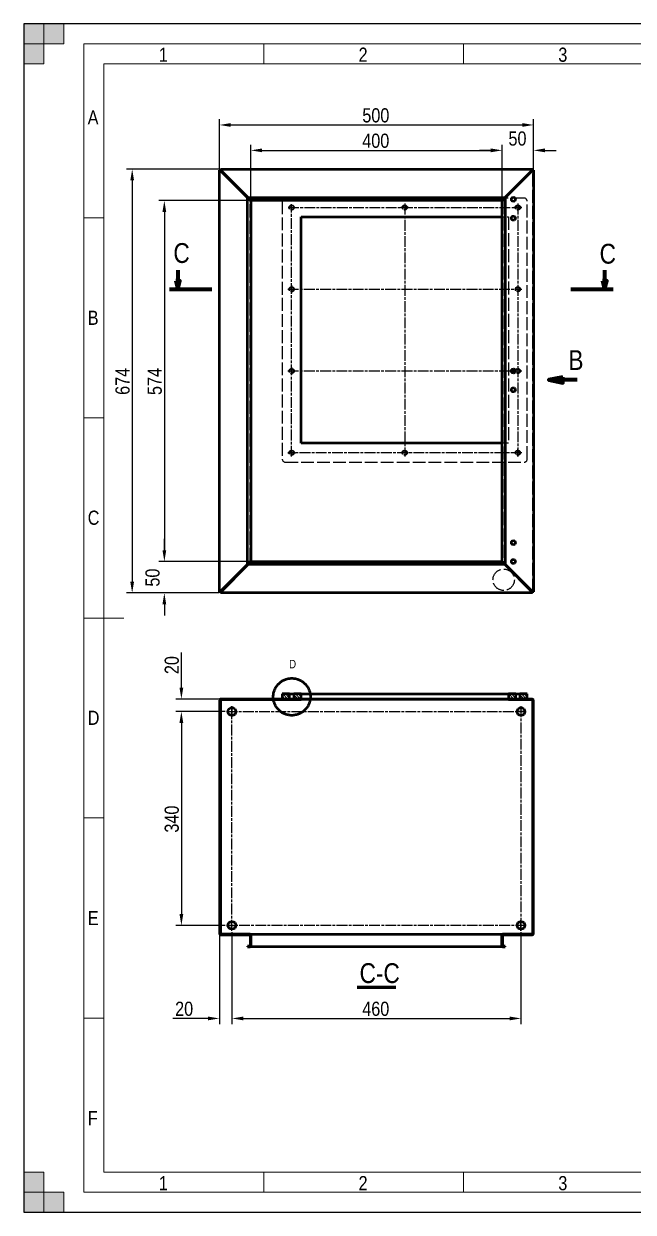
# Model space of a CAD drawing. Header units: millimetres. Extents: x 0 to 2673, y 0 to 1890.
# Drawn here: x 0 to 970, y 0 to 1890 of the extents above; entities that cross this region are included whole.
import ezdxf

# ---------------------------------------------------------------- set-up
doc = ezdxf.new("R2010")
doc.units = ezdxf.units.MM
doc.header["$LTSCALE"] = 4.5
for name, pattern in [('CHAIN', [0.7087, 0.4724, -0.0591, 0.1181, -0.0591]), ('DASHED', [0.2067, 0.1654, -0.0413]), ('DOUBLE_DASH_CHAIN', [1.2403, 0.6614, -0.0827, 0.1654, -0.0827, 0.1654, -0.0827])]:
    doc.linetypes.add(name, pattern=pattern)
for name, color, linetype, lineweight in [('Center Mark (ANSI)', 7, 'Continuous', 25), ('Centerline (ANSI)', 7, 'Continuous', 25), ('Co ban', 7, 'Continuous', 50), ('Detail Boundary (ANSI)', 7, 'DOUBLE_DASH_CHAIN', 50), ('Dimension (ANSI)', 7, 'Continuous', 25), ('Hatch (ANSI)', 7, 'Continuous', 18), ('Hidden Narrow (ANSI)', 7, 'DASHED', 25), ('Section Line (ANSI)', 7, 'DOUBLE_DASH_CHAIN', 70), ('Symbol (ANSI)', 7, 'Continuous', 25)]:
    doc.layers.add(name, color=color, linetype=linetype, lineweight=lineweight)
for name, color, linetype, lineweight, true_color in [('Khung ban ve', 5, 'Continuous', 15, 0x0000ff), ('Manh', 7, 'DASHED', 25, 0x008000), ('Manh khung ten', 7, 'Continuous', 15, 0x994c4c), ('Net chu', 30, 'Continuous', 15, 0xff7f00), ('THIN', 5, 'Continuous', 15, 0x0000ff)]:
    doc.layers.add(name, color=color, linetype=linetype, lineweight=lineweight, true_color=true_color)
doc.styles.add('Hinh cat 1', font='')
doc.styles.add('Linh_50', font='')
doc.styles.add('StandardAM_ANSI', font='')
doc.styles.add('Text Style68', font='')
doc.styles.add('Text Style71', font='')
doc.styles.get('Hinh cat 1').set_extended_font_data('VNI-Helve-Condense')
doc.styles.get('Linh_50').set_extended_font_data('VNI-Helve-Condense')
doc.styles.get('StandardAM_ANSI').set_extended_font_data('VNI-Helve-Condense')
doc.styles.get('Text Style68').set_extended_font_data('VNI-Helve-Condense')
doc.styles.get('Text Style71').set_extended_font_data('VNI-Helve-Condense')
doc.dimstyles.new('Default - mm (ANSI)', dxfattribs={"dimscale": 4.5, "dimtxt": 5, "dimasz": 4, "dimexe": 2, "dimexo": 0.5, "dimgap": 0.8, "dimtad": 1, "dimtoh": 1, "dimdec": 0, "dimrnd": 1e-08, "dimzin": 4, "dimdsep": 46, "dimtxsty": 'StandardAM_ANSI', "dimcen": 0.09, "dimdle": 10, "dimclrd": 256, "dimclre": 256, "dimclrt": 256, "dimadec": 1, "dimazin": 1, "dimtfac": 0.61, "dimtofl": 0, "dimtmove": 0, "dimatfit": 3, "dimldrblk": 'DOT', "dimfxl": 1, "dimtolj": 1, "dimtzin": 4, "dimlwd": -1, "dimlwe": -1, "dimarcsym": 0})

# ---------------------------------------------------------------- blocks, each defined once
blk = doc.blocks.new('Borders A2_Thuong')
at = {"layer": 'THIN'}
for points in [[(0.01, 420.04), (14.15, 420.04), (14.15, 412.96), (0.01, 412.96)], [(7.08, 420.04), (7.08, 405.89), (0.01, 405.89), (0.01, 420.04)], [(0.01, -0.01), (7.08, -0.01), (7.08, 14.14), (0.01, 14.14)], [(0.01, 7.06), (0.01, -0.01), (14.15, -0.01), (14.15, 7.06)]]:
    blk.add_hatch(color=256, dxfattribs=at).paths.add_polyline_path(points)
at = {"layer": 'Khung ban ve'}
for p, q in [((28.3, 405.89), (579.87, 405.89)), ((28.3, 14.14), (28.3, 405.89)), ((21.23, 210.01), (35.37, 210.01)), ((579.87, 14.14), (28.3, 14.14))]:
    blk.add_line(p, q, dxfattribs=at)
at = {"layer": 'Manh khung ten', "lineweight": 25}
for p, q in [((594.01, 420.04), (0.01, 420.04)), ((0.01, 420.04), (0.01, -0.01)), ((0.01, -0.01), (594.01, -0.01))]:
    blk.add_line(p, q, dxfattribs=at)
at = {"layer": 'Manh khung ten'}
for p, q in [((0.01, 420.04), (594.01, 420.04)), ((0.01, -0.01), (0.01, 420.04)), ((21.23, 412.96), (586.94, 412.96)), ((21.23, 7.06), (21.23, 412.96)), ((84.87, 412.96), (84.87, 405.89)), ((155.58, 412.96), (155.58, 405.89)), ((28.25, 351.5), (21.2, 351.5)), ((28.27, 280.73), (21.23, 280.73)), ((28.27, 139.35), (21.23, 139.35)), ((28.3, 68.59), (21.25, 68.59)), ((84.87, 14.14), (84.87, 7.06)), ((155.58, 14.14), (155.58, 7.06)), ((586.94, 7.06), (21.23, 7.06)), ((594.01, -0.01), (0.01, -0.01))]:
    blk.add_line(p, q, dxfattribs=at)
at = {"layer": 'THIN'}
for p, q in [((0.01, 412.96), (0.01, 420.04)), ((0.01, 420.04), (14.15, 420.04)), ((0.01, 420.04), (7.08, 420.04)), ((0.01, 405.89), (0.01, 420.04)), ((7.08, 420.04), (7.08, 405.89)), ((14.15, 420.04), (14.15, 412.96)), ((14.15, 412.96), (0.01, 412.96)), ((7.08, 405.89), (0.01, 405.89)), ((7.08, 14.14), (0.01, 14.14)), ((0.01, 14.14), (0.01, -0.01)), ((7.08, -0.01), (7.08, 14.14)), ((0.01, 7.06), (0.01, -0.01)), ((14.15, 7.06), (0.01, 7.06)), ((14.15, -0.01), (14.15, 7.06)), ((0.01, -0.01), (14.15, -0.01)), ((0.01, -0.01), (7.08, -0.01))]:
    blk.add_line(p, q, dxfattribs=at)
at = {"layer": 'Net chu', "style": 'Linh_50'}
for s, p in [('2', (118.43, 406.6)), ('3', (189.07, 406.6)), ('1', (47.82, 406.6)), ('A', (22.62, 384.44)), ('B', (22.64, 313.62)), ('C', (22.64, 242.96)), ('D', (22.64, 172.24)), ('E', (22.66, 101.47)), ('F', (22.66, 30.76)), ('1', (47.82, 7.77)), ('2', (118.43, 7.77)), ('3', (189.07, 7.77))]:
    blk.add_text(s, height=5, dxfattribs=at).set_placement(p)
blk = doc.blocks.new('2dTransSection8')
at = {"layer": 'Section Line (ANSI)', "linetype": 'Continuous'}
for p, q in [((190.71, 295.17), (185.71, 294.17)), ((190.71, 294.17), (185.71, 294.17)), ((185.71, 294.17), (190.71, 293.17)), ((190.71, 293.17), (190.71, 295.17)), ((195.71, 294.17), (190.71, 294.17))]:
    blk.add_line(p, q, dxfattribs=at)
at = {"layer": 'Section Line (ANSI)', "linetype": 'Continuous', "flags": 128}
blk.add_lwpolyline([(190.71, 295.17), (185.71, 294.17), (190.71, 293.17), (190.71, 295.17)], dxfattribs=at)
at = {"layer": 'Section Line (ANSI)'}
blk.add_solid([(190.71, 295.17), (185.71, 294.17), (190.71, 293.17), (190.71, 295.17)], dxfattribs=at)
at = {"layer": 'Section Line (ANSI)', "insert": (192.62, 297.67), "char_height": 7, "attachment_point": 7, "style": 'Text Style68'}
blk.add_mtext('B', dxfattribs=at)
blk = doc.blocks.new('*D7')
at = {"layer": 'Defpoints', "color": 0, "transparency": 16777216}
for p in [(811.4, 1729.2), (311.4, 1657.2), (811.4, 1657.2)]:
    blk.add_point(p, dxfattribs=at)
at = {"layer": 'Dimension (ANSI)', "transparency": 16777216}
for p, q in [((311.4, 1659.5), (311.4, 1738.2)), ((329.4, 1729.2), (793.4, 1729.2)), ((811.4, 1659.5), (811.4, 1738.2))]:
    blk.add_line(p, q, dxfattribs=at)
for points in [[(329.4, 1732.2), (329.4, 1726.2), (311.4, 1729.2)], [(793.4, 1732.2), (793.4, 1726.2), (811.4, 1729.2)]]:
    blk.add_solid(points, dxfattribs=at)
at = {"layer": 'Dimension (ANSI)', "color": 150, "true_color": 0x0080ff, "transparency": 16777216, "insert": (538.9, 1755.8), "char_height": 22.5, "attachment_point": 1, "style": 'StandardAM_ANSI'}
blk.add_mtext('\\A1;500', dxfattribs=at)
blk = doc.blocks.new('_Dot')
at = {"color": 0, "linetype": 'ByBlock', "lineweight": -2}
blk.add_line((-0.5, 0), (-1, 0), dxfattribs=at)
at = {"color": 0, "linetype": 'ByBlock', "const_width": 0.5}
blk.add_lwpolyline([(-0.25, 0, 1), (0.25, 0, 1)], format="xyb", close=True, dxfattribs=at)
blk = doc.blocks.new('*D8')
at = {"layer": 'Defpoints', "color": 0, "transparency": 16777216}
for p in [(313.1, 1658.9), (172.6, 984.9), (313.1, 984.9)]:
    blk.add_point(p, dxfattribs=at)
at = {"layer": 'Dimension (ANSI)', "transparency": 16777216}
for p, q in [((310.8, 1658.9), (163.6, 1658.9)), ((172.6, 1640.9), (172.6, 1002.9)), ((310.8, 984.9), (163.6, 984.9))]:
    blk.add_line(p, q, dxfattribs=at)
for points in [[(169.6, 1640.9), (175.6, 1640.9), (172.6, 1658.9)], [(169.6, 1002.9), (175.6, 1002.9), (172.6, 984.9)]]:
    blk.add_solid(points, dxfattribs=at)
at = {"layer": 'Dimension (ANSI)', "color": 150, "true_color": 0x0080ff, "transparency": 16777216, "insert": (146, 1299.9), "char_height": 22.5, "attachment_point": 1, "rotation": 90, "style": 'StandardAM_ANSI'}
blk.add_mtext('\\A1;674', dxfattribs=at)
blk = doc.blocks.new('2dTransSection9')
at = {"layer": 'Section Line (ANSI)', "linetype": 'Continuous'}
for p, q in [((54.52, 332.92), (54.52, 329.21)), ((205.46, 332.92), (205.46, 329.21)), ((53.77, 329.21), (54.52, 326.21)), ((55.27, 329.21), (53.77, 329.21)), ((54.52, 329.21), (54.52, 326.21)), ((54.52, 326.21), (55.27, 329.21)), ((204.71, 329.21), (205.46, 326.21)), ((206.21, 329.21), (204.71, 329.21)), ((205.46, 329.21), (205.46, 326.21)), ((205.46, 326.21), (206.21, 329.21))]:
    blk.add_line(p, q, dxfattribs=at)
at = {"layer": 'Section Line (ANSI)', "linetype": 'Continuous', "lineweight": 140}
for p, q in [((51.52, 326.21), (66.52, 326.21)), ((193.46, 326.21), (208.46, 326.21))]:
    blk.add_line(p, q, dxfattribs=at)
at = {"layer": 'Section Line (ANSI)', "linetype": 'Continuous', "flags": 128}
for points in [[(53.77, 329.21), (54.52, 326.21), (55.27, 329.21), (53.77, 329.21)], [(204.71, 329.21), (205.46, 326.21), (206.21, 329.21), (204.71, 329.21)]]:
    blk.add_lwpolyline(points, dxfattribs=at)
at = {"layer": 'Section Line (ANSI)'}
for points in [[(53.77, 329.21), (54.52, 326.21), (55.27, 329.21), (53.77, 329.21)], [(204.71, 329.21), (205.46, 326.21), (206.21, 329.21), (204.71, 329.21)]]:
    blk.add_solid(points, dxfattribs=at)
at = {"layer": 'Section Line (ANSI)', "char_height": 7, "attachment_point": 7, "style": 'Text Style68'}
for insert in [(52.93, 335.41), (203.67, 335.16)]:
    blk.add_mtext('C', dxfattribs=dict(at, insert=insert))
blk = doc.blocks.new('*D10')
at = {"layer": 'Defpoints', "color": 0, "transparency": 16777216}
for p in [(761.4, 1688.8), (361.4, 1608.2), (761.4, 1608.2)]:
    blk.add_point(p, dxfattribs=at)
at = {"layer": 'Dimension (ANSI)', "transparency": 16777216}
for p, q in [((361.4, 1610.5), (361.4, 1697.8)), ((379.4, 1688.8), (743.4, 1688.8)), ((761.4, 1610.5), (761.4, 1697.8))]:
    blk.add_line(p, q, dxfattribs=at)
for points in [[(379.4, 1691.8), (379.4, 1685.8), (361.4, 1688.8)], [(743.4, 1691.8), (743.4, 1685.8), (761.4, 1688.8)]]:
    blk.add_solid(points, dxfattribs=at)
at = {"layer": 'Dimension (ANSI)', "color": 150, "true_color": 0x0080ff, "transparency": 16777216, "insert": (538.8, 1715.4), "char_height": 22.5, "attachment_point": 1, "style": 'StandardAM_ANSI'}
blk.add_mtext('\\A1;400', dxfattribs=at)
blk = doc.blocks.new('*D11')
at = {"layer": 'Defpoints', "color": 0, "transparency": 16777216}
for p in [(362.1, 1608.9), (223.8, 1034.9), (362.1, 1034.9)]:
    blk.add_point(p, dxfattribs=at)
at = {"layer": 'Dimension (ANSI)', "transparency": 16777216}
for p, q in [((359.8, 1608.9), (214.8, 1608.9)), ((223.8, 1590.9), (223.8, 1052.9)), ((359.8, 1034.9), (214.8, 1034.9))]:
    blk.add_line(p, q, dxfattribs=at)
for points in [[(220.8, 1590.9), (226.8, 1590.9), (223.8, 1608.9)], [(220.8, 1052.9), (226.8, 1052.9), (223.8, 1034.9)]]:
    blk.add_solid(points, dxfattribs=at)
at = {"layer": 'Dimension (ANSI)', "color": 150, "true_color": 0x0080ff, "transparency": 16777216, "insert": (197.2, 1299.7), "char_height": 22.5, "attachment_point": 1, "rotation": 90, "style": 'StandardAM_ANSI'}
blk.add_mtext('\\A1;574', dxfattribs=at)
blk = doc.blocks.new('*D12')
at = {"layer": 'Defpoints', "color": 0, "transparency": 16777216}
for p in [(811.4, 1688.8), (811.4, 1657.2), (761.4, 1608.2)]:
    blk.add_point(p, dxfattribs=at)
at = {"layer": 'Dimension (ANSI)', "transparency": 16777216}
for p, q in [((743.4, 1688.8), (725.4, 1688.8)), ((761.4, 1610.5), (761.4, 1697.8)), ((811.4, 1659.5), (811.4, 1697.8)), ((829.4, 1688.8), (847.4, 1688.8))]:
    blk.add_line(p, q, dxfattribs=at)
for points in [[(743.4, 1691.8), (743.4, 1685.8), (761.4, 1688.8)], [(829.4, 1691.8), (829.4, 1685.8), (811.4, 1688.8)]]:
    blk.add_solid(points, dxfattribs=at)
at = {"layer": 'Dimension (ANSI)', "color": 150, "true_color": 0x0080ff, "transparency": 16777216, "insert": (771.5, 1718.9), "char_height": 22.5, "attachment_point": 1, "style": 'StandardAM_ANSI'}
blk.add_mtext('\\A1;50', dxfattribs=at)
blk = doc.blocks.new('*D13')
at = {"layer": 'Defpoints', "color": 0, "transparency": 16777216}
for p in [(223.8, 1034.9), (362.1, 1034.9), (313.1, 984.9)]:
    blk.add_point(p, dxfattribs=at)
at = {"layer": 'Dimension (ANSI)', "transparency": 16777216}
for p, q in [((223.8, 1052.9), (223.8, 1070.9)), ((359.8, 1034.9), (214.8, 1034.9)), ((310.8, 984.9), (214.8, 984.9)), ((223.8, 966.9), (223.8, 948.9))]:
    blk.add_line(p, q, dxfattribs=at)
for points in [[(220.8, 1052.9), (226.8, 1052.9), (223.8, 1034.9)], [(220.8, 966.9), (226.8, 966.9), (223.8, 984.9)]]:
    blk.add_solid(points, dxfattribs=at)
at = {"layer": 'Dimension (ANSI)', "color": 150, "true_color": 0x0080ff, "transparency": 16777216, "insert": (193.7, 995), "char_height": 22.5, "attachment_point": 1, "rotation": 90, "style": 'StandardAM_ANSI'}
blk.add_mtext('\\A1;50', dxfattribs=at)
blk = doc.blocks.new('*D31')
at = {"layer": 'Defpoints', "color": 0, "transparency": 16777216}
for p in [(322.9, 796.2), (250.9, 456.2), (322.9, 456.2)]:
    blk.add_point(p, dxfattribs=at)
at = {"layer": 'Dimension (ANSI)', "transparency": 16777216}
for p, q in [((320.6, 796.2), (241.9, 796.2)), ((250.9, 778.2), (250.9, 474.2)), ((320.6, 456.2), (241.9, 456.2))]:
    blk.add_line(p, q, dxfattribs=at)
for points in [[(247.9, 778.2), (253.9, 778.2), (250.9, 796.2)], [(247.9, 474.2), (253.9, 474.2), (250.9, 456.2)]]:
    blk.add_solid(points, dxfattribs=at)
at = {"layer": 'Dimension (ANSI)', "color": 150, "true_color": 0x0080ff, "transparency": 16777216, "insert": (224.3, 603.7), "char_height": 22.5, "attachment_point": 1, "rotation": 90, "style": 'StandardAM_ANSI'}
blk.add_mtext('\\A1;340', dxfattribs=at)
blk = doc.blocks.new('*D32')
at = {"layer": 'Defpoints', "color": 0, "transparency": 16777216}
for p in [(331.4, 447.7), (791.4, 447.7), (791.4, 308.2)]:
    blk.add_point(p, dxfattribs=at)
at = {"layer": 'Dimension (ANSI)', "transparency": 16777216}
for p, q in [((331.4, 445.5), (331.4, 299.2)), ((791.4, 445.5), (791.4, 299.2)), ((349.4, 308.2), (773.4, 308.2))]:
    blk.add_line(p, q, dxfattribs=at)
for points in [[(349.4, 311.2), (349.4, 305.2), (331.4, 308.2)], [(773.4, 311.2), (773.4, 305.2), (791.4, 308.2)]]:
    blk.add_solid(points, dxfattribs=at)
at = {"layer": 'Dimension (ANSI)', "color": 150, "true_color": 0x0080ff, "transparency": 16777216, "insert": (538.8, 334.8), "char_height": 22.5, "attachment_point": 1, "style": 'StandardAM_ANSI'}
blk.add_mtext('\\A1;460', dxfattribs=at)
blk = doc.blocks.new('*D33')
at = {"layer": 'Defpoints', "color": 0, "transparency": 16777216}
for p in [(250.9, 816.2), (313.4, 816.2), (322.9, 796.2)]:
    blk.add_point(p, dxfattribs=at)
at = {"layer": 'Dimension (ANSI)', "transparency": 16777216}
for p, q in [((250.9, 834.2), (250.9, 890.2)), ((311.1, 816.2), (241.9, 816.2)), ((320.6, 796.2), (241.9, 796.2)), ((250.9, 778.2), (250.9, 760.2))]:
    blk.add_line(p, q, dxfattribs=at)
for points in [[(247.9, 834.2), (253.9, 834.2), (250.9, 816.2)], [(247.9, 778.2), (253.9, 778.2), (250.9, 796.2)]]:
    blk.add_solid(points, dxfattribs=at)
at = {"layer": 'Dimension (ANSI)', "color": 150, "true_color": 0x0080ff, "transparency": 16777216, "insert": (224.3, 855.8), "char_height": 22.5, "attachment_point": 1, "rotation": 90, "style": 'StandardAM_ANSI'}
blk.add_mtext('\\A1;20', dxfattribs=at)
blk = doc.blocks.new('*D34')
at = {"layer": 'Defpoints', "color": 0, "transparency": 16777216}
for p in [(311.4, 443.2), (331.4, 447.7), (311.4, 308.2)]:
    blk.add_point(p, dxfattribs=at)
at = {"layer": 'Dimension (ANSI)', "transparency": 16777216}
for p, q in [((311.4, 441), (311.4, 299.2)), ((331.4, 445.5), (331.4, 299.2)), ((293.4, 308.2), (237.4, 308.2)), ((349.4, 308.2), (367.4, 308.2))]:
    blk.add_line(p, q, dxfattribs=at)
for points in [[(293.4, 311.2), (293.4, 305.2), (311.4, 308.2)], [(349.4, 311.2), (349.4, 305.2), (331.4, 308.2)]]:
    blk.add_solid(points, dxfattribs=at)
at = {"layer": 'Dimension (ANSI)', "color": 150, "true_color": 0x0080ff, "transparency": 16777216, "insert": (241, 334.8), "char_height": 22.5, "attachment_point": 1, "style": 'StandardAM_ANSI'}
blk.add_mtext('\\A1;20', dxfattribs=at)
blk = doc.blocks.new('2dDetail5')
at = {"layer": 'Detail Boundary (ANSI)', "ltscale": 16.620792}
blk.add_circle((94.82, 182.16), 6.56, dxfattribs=at)
at = {"layer": 'Detail Boundary (ANSI)', "insert": (93.86, 192.22), "char_height": 3, "attachment_point": 7, "style": 'Hinh cat 1'}
blk.add_mtext('D', dxfattribs=at)

msp = doc.modelspace()

# ---------------------------------------------------------------- hatches: boundary and pattern name
at = {"layer": 'Hatch (ANSI)'}
h = msp.add_hatch(dxfattribs=at)
h.set_pattern_fill('ANSI31', color=256, scale=22.86, style=0)
h.set_pattern_definition([(45, (0, 0), (-2.0205576, 2.0205576), [])])
edge = h.paths.add_edge_path()
edge.add_line((359.37, 423.2), (356.37, 423.2))
edge.add_line((356.37, 423.2), (356.37, 422.2))
edge.add_line((356.37, 422.2), (359.37, 422.2))
edge.add_ellipse((359.37, 424.2), major_axis=(0, -2), ratio=1, start_angle=0, end_angle=90)
edge.add_line((361.37, 424.2), (361.37, 440.2))
edge.add_ellipse((359.37, 440.2), major_axis=(2, 0), ratio=1, start_angle=0, end_angle=90)
edge.add_line((359.37, 442.2), (313.37, 442.2))
edge.add_ellipse((313.37, 443.2), major_axis=(0, -1), ratio=1, start_angle=270, end_angle=360, ccw=False)
edge.add_line((312.37, 443.2), (312.37, 814.2))
edge.add_ellipse((313.37, 814.2), major_axis=(-1, 0), ratio=1, start_angle=270, end_angle=360, ccw=False)
edge.add_line((313.37, 815.2), (441.37, 815.2))
edge.add_line((441.37, 815.2), (441.37, 816.2))
edge.add_line((441.37, 816.2), (430.37, 816.2))
edge.add_line((430.37, 816.2), (429.69, 816.2))
edge.add_line((429.69, 816.2), (423.05, 816.2))
edge.add_line((423.05, 816.2), (422.37, 816.2))
edge.add_line((422.37, 816.2), (411.37, 816.2))
edge.add_line((411.37, 816.2), (313.37, 816.2))
edge.add_ellipse((313.37, 814.2), major_axis=(0, 2), ratio=1, start_angle=0, end_angle=90)
edge.add_line((311.37, 814.2), (311.37, 443.2))
edge.add_ellipse((313.37, 443.2), major_axis=(-2, 0), ratio=1, start_angle=0, end_angle=90)
edge.add_line((313.37, 441.2), (359.37, 441.2))
edge.add_ellipse((359.37, 440.2), major_axis=(0, 1), ratio=1, start_angle=270, end_angle=360, ccw=False)
edge.add_line((360.37, 440.2), (360.37, 424.2))
edge.add_ellipse((359.37, 424.2), major_axis=(1, 0), ratio=1, start_angle=270, end_angle=360, ccw=False)
edge = h.paths.add_edge_path()
edge.add_line((766.37, 423.2), (763.37, 423.2))
edge.add_ellipse((763.37, 424.2), major_axis=(0, -1), ratio=1, start_angle=270, end_angle=360, ccw=False)
edge.add_line((762.37, 424.2), (762.37, 440.2))
edge.add_ellipse((763.37, 440.2), major_axis=(-1, 0), ratio=1, start_angle=270, end_angle=360, ccw=False)
edge.add_line((763.37, 441.2), (809.37, 441.2))
edge.add_ellipse((809.37, 443.2), major_axis=(0, -2), ratio=1, start_angle=0, end_angle=90)
edge.add_line((811.37, 443.2), (811.37, 814.2))
edge.add_ellipse((809.37, 814.2), major_axis=(2, 0), ratio=1, start_angle=0, end_angle=90)
edge.add_line((809.37, 816.2), (801.37, 816.2))
edge.add_line((801.37, 816.2), (790.37, 816.2))
edge.add_line((790.37, 816.2), (789.69, 816.2))
edge.add_line((789.69, 816.2), (783.05, 816.2))
edge.add_line((783.05, 816.2), (782.37, 816.2))
edge.add_line((782.37, 816.2), (771.37, 816.2))
edge.add_line((771.37, 816.2), (771.37, 815.2))
edge.add_line((771.37, 815.2), (809.37, 815.2))
edge.add_ellipse((809.37, 814.2), major_axis=(0, 1), ratio=1, start_angle=270, end_angle=360, ccw=False)
edge.add_line((810.37, 814.2), (810.37, 443.2))
edge.add_ellipse((809.37, 443.2), major_axis=(1, 0), ratio=1, start_angle=270, end_angle=360, ccw=False)
edge.add_line((809.37, 442.2), (763.37, 442.2))
edge.add_ellipse((763.37, 440.2), major_axis=(0, 2), ratio=1, start_angle=0, end_angle=90)
edge.add_line((761.37, 440.2), (761.37, 424.2))
edge.add_ellipse((763.37, 424.2), major_axis=(-2, 0), ratio=1, start_angle=0, end_angle=90)
edge.add_line((763.37, 422.2), (766.37, 422.2))
edge.add_line((766.37, 422.2), (766.37, 423.2))
h = msp.add_hatch(dxfattribs=at)
h.set_pattern_fill('ANSI31', color=256, scale=22.86, angle=90.00021, style=0)
h.set_pattern_definition([(135.0002, (0, 0), (-2.02055, -2.020565), [])])
h.paths.add_polyline_path([(801.37, 816.2), (801.37, 824.2), (789.69, 824.2), (789.69, 816.2), (790.37, 816.2)])
h.paths.add_polyline_path([(411.37, 816.2), (422.37, 816.2), (423.05, 816.2), (423.05, 824.2), (411.37, 824.2)])
h.paths.add_polyline_path([(429.69, 816.2), (430.37, 816.2), (441.37, 816.2), (441.37, 824.2), (429.69, 824.2)])
h.paths.add_polyline_path([(771.37, 816.2), (782.37, 816.2), (783.05, 816.2), (783.05, 824.2), (771.37, 824.2)])

# ---------------------------------------------------------------- linework, layer by layer
at = {"layer": 'Center Mark (ANSI)', "linetype": 'CHAIN', "ltscale": 1.375998}
msp.add_line((420.8, 1597.91), (431.94, 1597.91), dxfattribs=at)
at = {"layer": 'Center Mark (ANSI)', "linetype": 'CHAIN', "ltscale": 1.543026}
for p, q in [((612.62, 1597.91), (600.12, 1597.91)), ((792.62, 1597.91), (780.12, 1597.91)), ((426.37, 1474.16), (426.37, 1461.66)), ((786.37, 1474.16), (786.37, 1461.66)), ((426.37, 1344.16), (426.37, 1331.66)), ((786.37, 1344.16), (786.37, 1331.66)), ((786.37, 1201.66), (786.37, 1214.16)), ((420.12, 1207.91), (432.62, 1207.91)), ((612.62, 1207.91), (600.12, 1207.91))]:
    msp.add_line(p, q, dxfattribs=at)
at = {"layer": 'Center Mark (ANSI)', "linetype": 'CHAIN', "ltscale": 2.098551}
for p, q in [((322.87, 796.2), (339.87, 796.2)), ((331.37, 804.7), (331.37, 787.7)), ((799.87, 796.2), (782.87, 796.2)), ((322.87, 456.2), (339.87, 456.2)), ((791.37, 447.7), (791.37, 464.7))]:
    msp.add_line(p, q, dxfattribs=at)
at = {"layer": 'Centerline (ANSI)', "linetype": 'CHAIN', "ltscale": 8.113447}
for p, q in [((420.8, 1597.91), (792.62, 1597.91)), ((426.37, 1201.66), (426.37, 1603.48)), ((606.37, 1604.16), (606.37, 1201.66)), ((786.37, 1604.16), (786.37, 1201.66)), ((420.12, 1467.91), (792.62, 1467.91)), ((420.12, 1337.91), (792.62, 1337.91)), ((792.62, 1207.91), (420.12, 1207.91)), ((322.87, 796.2), (799.87, 796.2)), ((331.37, 447.7), (331.37, 804.7)), ((791.37, 804.7), (791.37, 447.7)), ((799.87, 456.2), (322.87, 456.2))]:
    msp.add_line(p, q, dxfattribs=at)
at = {"layer": 'Co ban'}
for p, q in [((311.37, 1657.2), (313.37, 1656.2)), ((311.37, 1657.2), (312.37, 1657.2)), ((311.37, 986.62), (311.37, 1657.2)), ((312.37, 1657.2), (313.37, 1656.2)), ((313.37, 1656.91), (312.66, 1656.91)), ((314.08, 1656.91), (313.08, 1658.91)), ((313.08, 1657.91), (313.08, 1658.91)), ((313.08, 1658.91), (809.66, 1658.91)), ((313.08, 1657.91), (314.08, 1656.91)), ((313.37, 1656.91), (313.37, 1657.62)), ((313.37, 1656.2), (356.37, 1613.2)), ((357.08, 1613.91), (314.08, 1656.91)), ((808.66, 1656.91), (765.66, 1613.91)), ((766.37, 1613.2), (809.37, 1656.2)), ((809.66, 1658.91), (808.66, 1656.91)), ((809.66, 1657.91), (808.66, 1656.91)), ((809.37, 1656.91), (809.37, 1657.62)), ((809.37, 1656.2), (811.37, 1657.2)), ((810.37, 1657.2), (809.37, 1656.2)), ((809.37, 1656.91), (810.08, 1656.91)), ((809.66, 1658.91), (809.66, 1657.91)), ((810.37, 1657.2), (811.37, 1657.2)), ((811.37, 1657.2), (811.37, 986.62)), ((356.37, 1613.2), (359.37, 1610.2)), ((356.37, 1030.62), (356.37, 1613.2)), ((360.08, 1610.91), (357.08, 1613.91)), ((357.08, 1613.91), (765.66, 1613.91)), ((361.37, 1608.2), (359.37, 1610.2)), ((360.08, 1610.91), (362.08, 1608.91)), ((361.37, 1608.2), (361.37, 1035.62)), ((760.66, 1608.91), (362.08, 1608.91)), ((760.66, 1608.91), (762.66, 1610.91)), ((763.37, 1610.2), (761.37, 1608.2)), ((761.37, 1035.62), (761.37, 1608.2)), ((765.66, 1613.91), (762.66, 1610.91)), ((763.37, 1610.2), (766.37, 1613.2)), ((766.37, 1613.2), (766.37, 1030.62)), ((441.37, 1222.91), (441.37, 1582.91)), ((441.37, 1582.91), (761.37, 1582.91)), ((761.37, 1222.91), (441.37, 1222.91)), ((356.37, 1030.62), (313.37, 987.62)), ((314.08, 986.91), (357.08, 1029.91)), ((359.37, 1033.62), (356.37, 1030.62)), ((357.08, 1029.91), (360.08, 1032.91)), ((765.66, 1029.91), (357.08, 1029.91)), ((359.37, 1033.62), (361.37, 1035.62)), ((362.08, 1034.91), (360.08, 1032.91)), ((362.08, 1034.91), (760.66, 1034.91)), ((762.66, 1032.91), (760.66, 1034.91)), ((761.37, 1035.62), (763.37, 1033.62)), ((762.66, 1032.91), (765.66, 1029.91)), ((766.37, 1030.62), (763.37, 1033.62)), ((765.66, 1029.91), (808.66, 986.91)), ((809.37, 987.62), (766.37, 1030.62)), ((313.37, 987.62), (311.37, 986.62)), ((312.37, 986.62), (311.37, 986.62)), ((312.37, 986.62), (313.37, 987.62)), ((313.37, 986.91), (312.66, 986.91)), ((313.08, 984.91), (314.08, 986.91)), ((313.08, 985.91), (314.08, 986.91)), ((313.08, 984.91), (313.08, 985.91)), ((809.66, 984.91), (313.08, 984.91)), ((313.37, 986.91), (313.37, 986.2)), ((808.66, 986.91), (809.66, 984.91)), ((809.66, 985.91), (808.66, 986.91)), ((811.37, 986.62), (809.37, 987.62)), ((810.37, 986.62), (809.37, 987.62)), ((809.37, 986.91), (810.08, 986.91)), ((809.37, 986.91), (809.37, 986.2)), ((809.66, 985.91), (809.66, 984.91)), ((811.37, 986.62), (810.37, 986.62)), ((311.37, 814.2), (311.37, 443.2)), ((312.37, 443.2), (312.37, 814.2)), ((313.08, 814.2), (313.08, 443.2)), ((313.37, 814.2), (313.08, 814.2)), ((441.37, 816.2), (313.37, 816.2)), ((313.37, 815.2), (441.37, 815.2)), ((313.37, 815.2), (313.37, 814.2)), ((423.05, 824.2), (411.37, 824.2)), ((411.37, 824.2), (411.37, 816.2)), ((411.37, 816.2), (423.05, 816.2)), ((423.05, 816.2), (423.05, 824.2)), ((423.05, 824.2), (429.69, 824.2)), ((441.37, 824.2), (429.69, 824.2)), ((429.69, 824.2), (429.69, 816.2)), ((429.69, 816.2), (441.37, 816.2)), ((441.37, 816.2), (441.37, 824.2)), ((441.37, 824.2), (771.37, 824.2)), ((441.37, 815.2), (441.37, 816.2)), ((441.37, 816.2), (771.37, 816.2)), ((771.37, 816.2), (441.37, 816.2)), ((771.37, 815.2), (441.37, 815.2)), ((783.05, 824.2), (771.37, 824.2)), ((771.37, 824.2), (771.37, 816.2)), ((809.37, 816.2), (771.37, 816.2)), ((771.37, 816.2), (771.37, 815.2)), ((771.37, 816.2), (783.05, 816.2)), ((771.37, 815.2), (809.37, 815.2)), ((783.05, 816.2), (783.05, 824.2)), ((783.05, 824.2), (789.69, 824.2)), ((801.37, 824.2), (789.69, 824.2)), ((789.69, 824.2), (789.69, 816.2)), ((789.69, 816.2), (801.37, 816.2)), ((801.37, 816.2), (801.37, 824.2)), ((809.37, 815.2), (809.37, 814.2)), ((809.37, 814.2), (809.66, 814.2)), ((809.66, 814.2), (809.66, 443.2)), ((810.37, 814.2), (810.37, 443.2)), ((811.37, 443.2), (811.37, 814.2)), ((359.37, 442.2), (313.37, 442.2)), ((313.37, 441.2), (359.37, 441.2)), ((359.37, 442.2), (360.08, 442.2)), ((360.08, 442.07), (360.08, 442.2)), ((360.08, 442.2), (762.66, 442.2)), ((360.37, 440.2), (360.37, 424.2)), ((361.37, 424.2), (361.37, 440.2)), ((362.08, 424.2), (362.08, 440.2)), ((760.66, 440.2), (760.66, 424.2)), ((761.37, 440.2), (761.37, 424.2)), ((762.37, 424.2), (762.37, 440.2)), ((762.66, 442.2), (762.66, 442.07)), ((763.37, 442.2), (762.66, 442.2)), ((809.37, 442.2), (763.37, 442.2)), ((763.37, 441.2), (809.37, 441.2)), ((359.37, 423.2), (356.37, 423.2)), ((356.37, 423.2), (356.37, 422.2)), ((356.37, 422.2), (359.37, 422.2)), ((359.37, 422.2), (360.08, 422.2)), ((360.08, 422.33), (360.08, 422.2)), ((762.66, 422.2), (360.08, 422.2)), ((762.66, 422.33), (762.66, 422.2)), ((762.66, 422.2), (763.37, 422.2)), ((766.37, 423.2), (763.37, 423.2)), ((763.37, 422.2), (766.37, 422.2)), ((766.37, 422.2), (766.37, 423.2))]:
    msp.add_line(p, q, dxfattribs=at)
for centre, radius in [((779.37, 1610.91), 3.25), ((779.37, 1580.91), 3.25), ((779.37, 1337.91), 3.25), ((779.37, 1307.91), 3.25), ((779.37, 1064.91), 3.25), ((779.37, 1034.91), 3.25), ((331.37, 796.2), 6.25), ((791.37, 796.2), 6.25), ((331.37, 456.2), 6.25), ((791.37, 456.2), 6.25)]:
    msp.add_circle(centre, radius, dxfattribs=at)
for centre, radius, start, end in [((313.37, 814.2), 2, 90, 180), ((313.37, 814.2), 1, 90, 180), ((809.37, 814.2), 2, 0, 90), ((809.37, 814.2), 1, 0, 90), ((313.37, 443.2), 2, 180, 270), ((313.37, 443.2), 1, 180, 270), ((314.08, 443.2), 1, 180, 270), ((359.37, 440.2), 2, 0, 90), ((359.37, 440.2), 1, 0, 90), ((360.08, 440.2), 2, 0, 90), ((762.66, 440.2), 2, 90, 180), ((763.37, 440.2), 2, 90, 180), ((763.37, 440.2), 1, 90, 180), ((808.66, 443.2), 1, 270, 0), ((809.37, 443.2), 2, 270, 0), ((809.37, 443.2), 1, 270, 0), ((359.37, 424.2), 2, 270, 0), ((359.37, 424.2), 1, 270, 0), ((360.08, 424.2), 2, 270, 0), ((762.66, 424.2), 2, 180, 270), ((763.37, 424.2), 2, 180, 270), ((763.37, 424.2), 1, 180, 270)]:
    msp.add_arc(centre, radius, start, end, dxfattribs=at)
for points in [[(313.08, 443.2), (313.08, 442.86), (313.13, 442.52), (313.21, 442.22)], [(362.08, 440.2), (362.08, 440.53), (361.72, 440.85), (361.19, 441.03)], [(760.66, 440.2), (760.66, 440.53), (761.02, 440.85), (761.55, 441.03)]]:
    msp.add_open_spline(points, degree=3, dxfattribs=at)
for points, knots in [([(809.53, 442.22), (809.54, 442.25), (809.55, 442.29), (809.56, 442.33), (809.63, 442.6), (809.66, 442.9), (809.66, 443.2)], [-0.51591977, -0.51591977, -0.51591977, -0.51591977, -0.45158438, -0.45158438, -0.45158438, 0, 0, 0, 0]), ([(361.18, 423.38), (361.51, 423.49), (361.77, 423.64), (361.93, 423.82), (362.03, 423.94), (362.08, 424.07), (362.08, 424.2)], [-0.98123337, -0.98123337, -0.98123337, -0.98123337, -0.39339711, -0.39339711, -0.39339711, 0, 0, 0, 0]), ([(761.56, 423.38), (761.23, 423.49), (760.97, 423.64), (760.82, 423.82), (760.72, 423.94), (760.66, 424.07), (760.66, 424.2)], [-0.98123337, -0.98123337, -0.98123337, -0.98123337, -0.39339711, -0.39339711, -0.39339711, 0, 0, 0, 0])]:
    msp.add_open_spline(points, degree=3, knots=knots, dxfattribs=at)
at = {"layer": 'Hidden Narrow (ANSI)', "ltscale": 3.386027}
for p, q in [((422.37, 824.2), (422.37, 816.2)), ((430.37, 816.2), (430.37, 824.2)), ((782.37, 824.2), (782.37, 816.2)), ((790.37, 816.2), (790.37, 824.2))]:
    msp.add_line(p, q, dxfattribs=at)
at = {"layer": 'Hidden Narrow (ANSI)', "ltscale": 10.637733}
for centre in [(426.37, 1597.91), (606.37, 1597.91), (786.37, 1597.91), (426.37, 1467.91), (786.37, 1467.91), (426.37, 1337.91), (786.37, 1337.91), (426.37, 1207.91), (606.37, 1207.91), (786.37, 1207.91)]:
    msp.add_circle(centre, 4, dxfattribs=at)
at = {"layer": 'Manh', "ltscale": 0.423166}
for p, q in [((312.37, 1656.91), (311.37, 1656.91)), ((313.37, 1657.91), (313.37, 1658.91)), ((809.37, 1657.91), (809.37, 1658.91)), ((810.37, 1656.91), (811.37, 1656.91)), ((360.37, 1608.2), (361.37, 1608.2)), ((362.08, 1608.91), (362.08, 1609.91)), ((760.66, 1609.91), (760.66, 1608.91)), ((761.37, 1608.2), (762.37, 1608.2)), ((810.37, 1618.16), (811.37, 1618.16)), ((810.37, 1609.66), (811.37, 1609.66)), ((810.37, 1581.41), (811.37, 1581.41)), ((810.37, 1546.41), (811.37, 1546.41)), ((810.37, 1521.47), (811.37, 1521.47)), ((810.37, 1486.35), (811.37, 1486.35)), ((810.37, 1461.41), (811.37, 1461.41)), ((810.37, 1426.41), (811.37, 1426.41)), ((810.37, 1181.16), (811.37, 1181.16)), ((810.37, 1172.66), (811.37, 1172.66)), ((361.37, 1035.62), (360.37, 1035.62)), ((362.08, 1033.91), (362.08, 1034.91)), ((760.66, 1034.91), (760.66, 1033.91)), ((762.37, 1035.62), (761.37, 1035.62)), ((312.37, 986.91), (311.37, 986.91)), ((313.37, 985.91), (313.37, 984.91)), ((325.12, 985.91), (325.12, 984.91)), ((337.62, 985.91), (337.62, 984.91)), ((785.12, 985.91), (785.12, 984.91)), ((797.62, 985.91), (797.62, 984.91)), ((809.37, 985.91), (809.37, 984.91)), ((810.37, 986.91), (811.37, 986.91))]:
    msp.add_line(p, q, dxfattribs=at)
at = {"layer": 'Manh', "ltscale": 27.728603}
for p, q in [((312.37, 1657.2), (312.37, 986.62)), ((810.37, 986.62), (810.37, 1657.2))]:
    msp.add_line(p, q, dxfattribs=at)
at = {"layer": 'Manh', "ltscale": 0.332332}
for p, q in [((312.66, 1656.91), (312.37, 1656.91)), ((313.37, 1657.62), (313.37, 1657.91)), ((809.37, 1657.62), (809.37, 1657.91)), ((810.08, 1656.91), (810.37, 1656.91)), ((312.66, 986.91), (312.37, 986.91)), ((313.37, 986.2), (313.37, 985.91)), ((809.37, 986.2), (809.37, 985.91)), ((810.08, 986.91), (810.37, 986.91))]:
    msp.add_line(p, q, dxfattribs=at)
at = {"layer": 'Manh', "ltscale": 28.098795}
for p, q in [((809.66, 1657.91), (313.08, 1657.91)), ((313.08, 985.91), (809.66, 985.91))]:
    msp.add_line(p, q, dxfattribs=at)
at = {"layer": 'Manh', "ltscale": 1.114281}
for p, q in [((359.37, 1610.2), (360.37, 1608.2)), ((360.08, 1610.91), (362.08, 1609.91)), ((762.66, 1610.91), (760.66, 1609.91)), ((763.37, 1610.2), (762.37, 1608.2)), ((359.37, 1033.62), (360.37, 1035.62)), ((360.08, 1032.91), (362.08, 1033.91)), ((762.66, 1032.91), (760.66, 1033.91)), ((763.37, 1033.62), (762.37, 1035.62))]:
    msp.add_line(p, q, dxfattribs=at)
at = {"layer": 'Manh', "ltscale": 27.981108}
for p, q in [((360.37, 1035.62), (360.37, 1608.2)), ((762.37, 1608.2), (762.37, 1035.62))]:
    msp.add_line(p, q, dxfattribs=at)
at = {"layer": 'Manh', "ltscale": 26.78236}
for p, q in [((362.08, 1609.91), (760.66, 1609.91)), ((760.66, 1033.91), (362.08, 1033.91))]:
    msp.add_line(p, q, dxfattribs=at)
at = {"layer": 'Manh', "ltscale": 27.54932}
for p, q in [((411.37, 1607.91), (411.37, 1197.91)), ((801.37, 1197.91), (801.37, 1607.91))]:
    msp.add_line(p, q, dxfattribs=at)
at = {"layer": 'Manh', "ltscale": 27.23575}
for p, q in [((796.37, 1612.91), (416.37, 1612.91)), ((416.37, 1192.91), (796.37, 1192.91))]:
    msp.add_line(p, q, dxfattribs=at)
at = {"layer": 'Manh', "ltscale": 4.232559}
for p, q in [((761.37, 1582.91), (771.37, 1582.91)), ((771.37, 1222.91), (761.37, 1222.91))]:
    msp.add_line(p, q, dxfattribs=at)
at = {"layer": 'Manh', "ltscale": 27.645311}
msp.add_line((771.37, 1582.91), (771.37, 1222.91), dxfattribs=at)
at = {"layer": 'Manh', "ltscale": 8.838609}
for centre in [(426.37, 1597.91), (606.37, 1597.91), (786.37, 1597.91), (426.37, 1467.91), (786.37, 1467.91), (426.37, 1337.91), (786.37, 1337.91), (426.37, 1207.91), (606.37, 1207.91), (786.37, 1207.91)]:
    msp.add_circle(centre, 3.32, dxfattribs=at)
at = {"layer": 'Manh', "ltscale": 28.708851}
msp.add_circle((763.86, 1005.85), 17, dxfattribs=at)
at = {"layer": 'Manh', "ltscale": 3.324223}
for centre, start, end in [((416.37, 1607.91), 90, 180), ((796.37, 1607.91), 0, 90), ((416.37, 1197.91), 180, 270), ((796.37, 1197.91), 270, 0)]:
    msp.add_arc(centre, 5, start, end, dxfattribs=at)
at = {"layer": 'Symbol (ANSI)', "lineweight": 60}
msp.add_line((530.52, 357.7), (592.22, 357.7), dxfattribs=at)

# ---------------------------------------------------------------- block references
at = {"xscale": 4.5, "yscale": 4.5, "zscale": 4.5}
msp.add_blockref('Borders A2_Thuong', (0, 0), dxfattribs=at)
at = {"layer": 'Detail Boundary (ANSI)', "xscale": 4.5, "yscale": 4.5, "zscale": 4.5}
msp.add_blockref('2dDetail5', (0, 0), dxfattribs=at)
at = {"layer": 'Section Line (ANSI)', "xscale": 4.5, "yscale": 4.5, "zscale": 4.5}
for name in ['2dTransSection9', '2dTransSection8']:
    msp.add_blockref(name, (0, 0), dxfattribs=at)

# ---------------------------------------------------------------- texts
at = {"layer": 'Symbol (ANSI)', "insert": (534.5, 364.03), "char_height": 31.5, "attachment_point": 7, "style": 'Text Style71'}
msp.add_mtext('C-C', dxfattribs=at)

# ---------------------------------------------------------------- dimensions: what is measured, and where the dimension line sits
at = {"layer": 'Dimension (ANSI)'}
for base, p1, p2, override, picture, middle in [((811.37, 1729.2), (311.37, 1657.2), (811.37, 1657.2), {"dimgap": 0.8, "dimtoh": 0, "dimdec": 0, "dimtol": 0, "dimlim": 0, "dimtp": 0, "dimtm": 0, "dimtdec": 2, "dimatfit": 1}, '*D7', (561.37, 1729.2)), ((811.37, 1688.77), (761.37, 1608.2), (811.37, 1657.2), {"dimgap": 1.595322, "dimtoh": 0, "dimdec": 0, "dimtol": 0, "dimlim": 0, "dimtp": 0, "dimtm": 0, "dimtdec": 2}, '*D12', (786.37, 1688.77)), ((311.37, 308.22), (331.37, 447.7), (311.37, 443.2), {"dimgap": 0.8, "dimtoh": 0, "dimdec": 0, "dimtol": 0, "dimlim": 0, "dimtp": 0, "dimtm": 0, "dimtdec": 2, "dimatfit": 1}, '*D34', (256.39, 308.22)), ((791.37, 308.22), (331.37, 447.7), (791.37, 447.7), {"dimgap": 0.8, "dimtoh": 0, "dimdec": 0, "dimtol": 0, "dimlim": 0, "dimtp": 0, "dimtm": 0, "dimtdec": 2, "dimatfit": 1}, '*D32', (561.37, 308.22))]:
    dim = msp.add_linear_dim(base=base, p1=p1, p2=p2, dimstyle='Default - mm (ANSI)', override=override, dxfattribs=at)
    dim.commit()
    dim.dimension.update_dxf_attribs({"geometry": picture, "text_midpoint": middle, "dimtype": 160})
for base, p1, p2, angle, override, picture, middle in [((761.37, 1688.77), (361.37, 1608.2), (761.37, 1608.2), 180, {"dimgap": 0.8, "dimtoh": 0, "dimdec": 0, "dimtol": 0, "dimlim": 0, "dimtp": 0, "dimtm": 0, "dimtdec": 2, "dimatfit": 1}, '*D10', (561.37, 1688.77)), ((172.6, 984.91), (313.08, 1658.91), (313.08, 984.91), 270, {"dimgap": 0.8, "dimtoh": 0, "dimdec": 0, "dimtol": 0, "dimlim": 0, "dimtp": 0, "dimtm": 0, "dimtdec": 2, "dimatfit": 1}, '*D8', (172.6, 1321.91)), ((223.83, 1034.91), (362.08, 1608.91), (362.08, 1034.91), 90, {"dimgap": 0.8, "dimtoh": 0, "dimdec": 0, "dimtol": 0, "dimlim": 0, "dimtp": 0, "dimtm": 0, "dimtdec": 2, "dimatfit": 1}, '*D11', (223.83, 1321.91)), ((223.83, 1034.91), (313.08, 984.91), (362.08, 1034.91), 90, {"dimgap": 1.595322, "dimtoh": 0, "dimdec": 0, "dimtol": 0, "dimlim": 0, "dimtp": 0, "dimtm": 0, "dimtdec": 2}, '*D13', (223.83, 1009.91)), ((250.87, 816.2), (322.87, 796.2), (313.37, 816.2), 270, {"dimgap": 0.8, "dimtoh": 0, "dimdec": 0, "dimtol": 0, "dimlim": 0, "dimtp": 0, "dimtm": 0, "dimtdec": 2, "dimatfit": 1}, '*D33', (250.87, 871.18)), ((250.87, 456.2), (322.87, 796.2), (322.87, 456.2), 270, {"dimgap": 0.8, "dimtoh": 0, "dimdec": 0, "dimtol": 0, "dimlim": 0, "dimtp": 0, "dimtm": 0, "dimtdec": 2, "dimatfit": 1}, '*D31', (250.87, 626.2))]:
    dim = msp.add_linear_dim(base=base, p1=p1, p2=p2, angle=angle, dimstyle='Default - mm (ANSI)', override=override, dxfattribs=at)
    dim.commit()
    dim.dimension.update_dxf_attribs({"geometry": picture, "text_midpoint": middle, "dimtype": 160})

doc.saveas('drawing.dxf')
